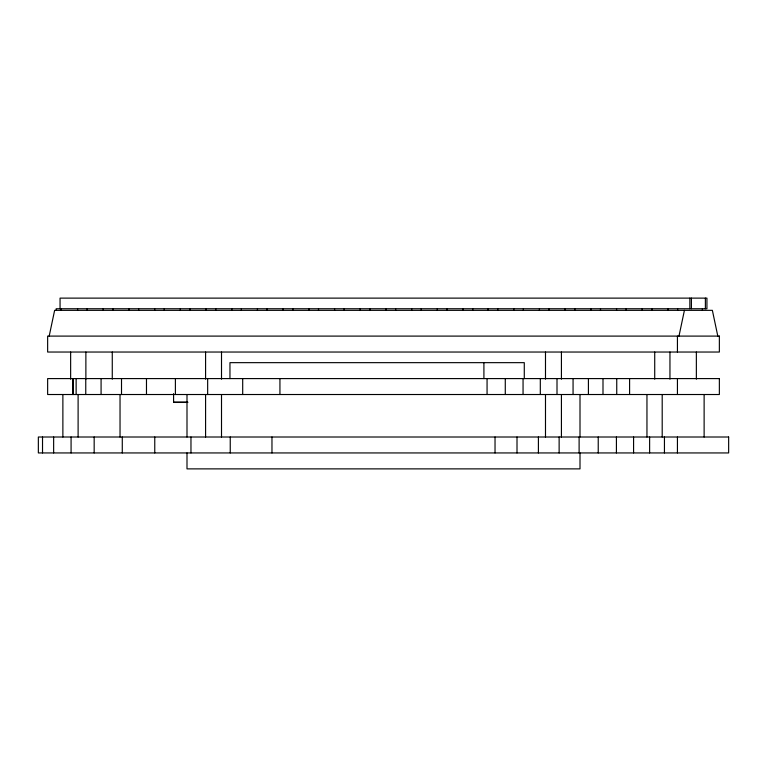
<?xml version="1.0" encoding="UTF-8"?>
<svg xmlns="http://www.w3.org/2000/svg" width="767" height="767" viewBox="0 0 767 767"><rect width="100%" height="100%" fill="white"/><g stroke="black" fill="none" stroke-linecap="round" stroke-linejoin="round"><path stroke-width="1.15" d="M85.875 379.176L85.875 352.034M112.27 379.176L112.27 352.034M186.995 437.008L186.995 394.516M483.91 378.591L483.91 362.657M669.955 379.176L669.955 352.034M696.359 379.176L696.359 352.034M49.193 336.099L54.63 310.338L712.37 310.338L717.807 336.099M678.987 336.099L684.423 310.338M173.582 402.1L187.771 402.1M187.771 402.435L173.582 402.435L173.582 393.663M705.381 298.123L705.381 308.746M704.125 394.516L704.125 437.008M702.438 308.746L702.438 310.338M691.412 298.123L691.412 308.746M689.859 298.123L689.859 308.746M677.597 308.746L677.597 310.338M677.434 336.099L677.434 352.034M677.434 378.591L677.434 394.516M677.434 437.008L677.434 452.942M667.942 308.746L667.942 310.338M664.443 437.008L664.443 452.942M662.199 394.516L662.199 437.008M654.721 352.034L654.721 379.176M651.892 308.746L651.892 310.338M649.62 437.008L649.62 452.942M646.955 394.516L646.955 437.008M642.247 308.746L642.247 310.338M633.58 437.008L633.58 452.942M629.592 378.591L629.592 394.516M626.198 308.746L626.198 310.338M616.745 378.591L616.745 394.516M616.543 308.746L616.543 310.338M616.419 437.008L616.419 452.942M602.996 378.591L602.996 394.516M600.494 308.746L600.494 310.338M598.231 437.008L598.231 452.942M590.839 308.746L590.839 310.338M588.414 378.591L588.414 394.516M580.005 394.516L580.005 437.008M580.005 452.942L580.005 468.877L186.995 468.877L186.995 452.942M579.114 437.008L579.114 452.942M574.79 308.746L574.79 310.338M573.064 378.591L573.064 394.516M565.145 308.746L565.145 310.338M561.425 352.034L561.425 379.176M561.425 394.516L561.425 437.008M559.133 437.008L559.133 452.942M557.005 378.591L557.005 394.516M549.095 308.746L549.095 310.338M545.49 352.034L545.49 379.176M545.49 394.516L545.49 437.008M540.313 378.591L540.313 394.516M539.441 308.746L539.441 310.338M538.405 437.008L538.405 452.942M524.283 378.591L524.283 362.657L229.956 362.657L229.956 378.591M523.391 308.746L523.391 310.338M523.056 378.591L523.056 394.516M517.006 437.008L517.006 452.942M513.746 308.746L513.746 310.338M505.28 378.591L505.28 394.516M497.697 308.746L497.697 310.338M495.031 437.008L495.031 452.942M488.042 308.746L488.042 310.338M487.064 378.591L487.064 394.516M472.702 308.746L472.702 310.338M463.057 308.746L463.057 310.338M447.008 308.746L447.008 310.338M437.353 308.746L437.353 310.338M421.304 308.746L421.304 310.338M411.658 308.746L411.658 310.338M395.609 308.746L395.609 310.338M385.954 308.746L385.954 310.338M369.905 308.746L369.905 310.338M360.26 308.746L360.26 310.338M344.21 308.746L344.21 310.338M334.556 308.746L334.556 310.338M318.506 308.746L318.506 310.338M308.861 308.746L308.861 310.338M292.812 308.746L292.812 310.338M283.157 308.746L283.157 310.338M279.936 378.591L279.936 394.516M271.969 437.008L271.969 452.942M267.108 308.746L267.108 310.338M257.463 308.746L257.463 310.338M242.698 378.591L242.698 394.516M241.413 308.746L241.413 310.338M231.759 308.746L231.759 310.338M230.244 437.008L230.244 452.942M221.51 352.034L221.51 379.176M221.51 394.516L221.51 437.008M215.709 308.746L215.709 310.338M207.656 378.591L207.656 394.516M206.055 308.746L206.055 310.338M205.585 352.034L205.585 379.176M205.585 394.516L205.585 437.008M190.964 437.008L190.964 452.942M190.005 308.746L190.005 310.338M180.36 308.746L180.36 310.338M175.394 378.591L175.394 394.516M164.311 308.746L164.311 310.338M154.656 308.746L154.656 310.338M154.761 437.008L154.761 452.942M146.478 378.591L146.478 394.516M138.606 308.746L138.606 310.338M128.961 308.746L128.961 310.338M122.279 437.008L122.279 452.942M121.512 378.591L121.512 394.516M120.035 394.516L120.035 437.008M112.912 308.746L112.912 310.338M103.257 308.746L103.257 310.338M101.081 378.591L101.081 394.516M94.168 437.008L94.168 452.942M87.208 308.746L87.208 310.338M85.76 378.591L85.76 394.516M78.109 394.516L78.109 437.008M77.563 308.746L77.563 310.338M76.134 378.591L76.134 394.516M73.239 378.591L73.239 394.516M73.105 378.591L72.999 394.516M72.855 378.591L72.913 394.516M72.798 378.591L72.798 394.516M71.082 437.008L71.082 452.942M70.641 352.034L70.641 379.176M62.875 394.516L62.875 437.008M61.005 308.746L61.005 310.338M60.056 308.746L60.056 298.123L706.934 298.123L706.934 308.746L56.173 308.746L56.173 310.338M53.642 437.008L53.642 452.942M42.521 437.008L42.521 452.942M719.36 336.099L47.64 336.099L47.64 352.034L719.36 352.034L719.36 336.099M719.36 378.591L47.64 378.591L47.64 394.516L719.36 394.516L719.36 378.591M728.65 437.008L38.35 437.008L38.35 452.942L728.65 452.942L728.65 437.008"/></g></svg>
